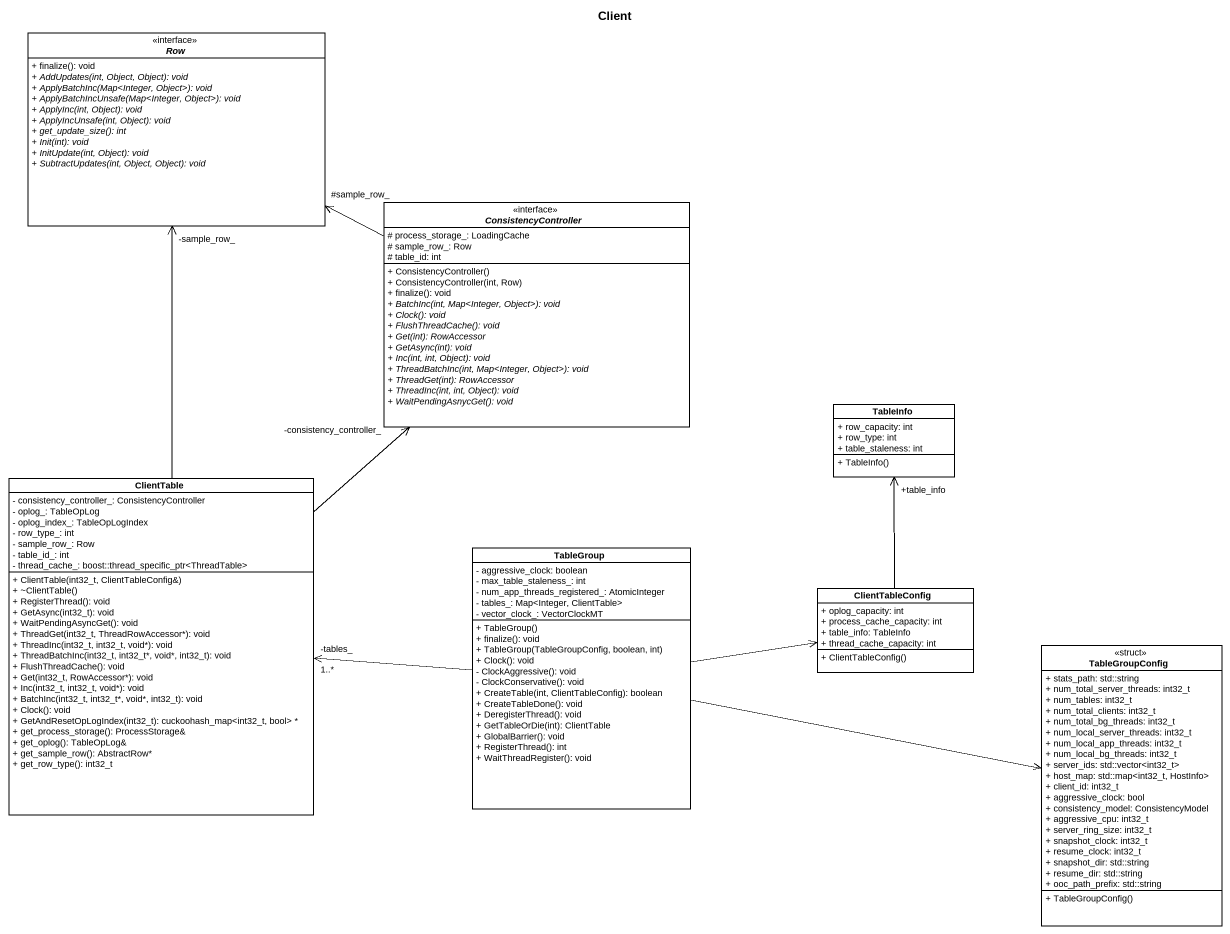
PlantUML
@startuml
title Client
hide circle
hide empty members
skinparam classAttributeIconSize 0
abstract class Row <<interface>> {
  + finalize(): void
  {abstract} + AddUpdates(int, Object, Object): void
  {abstract} + ApplyBatchInc(Map<Integer, Object>): void
  {abstract} + ApplyBatchIncUnsafe(Map<Integer, Object>): void
  {abstract} + ApplyInc(int, Object): void
  {abstract} + ApplyIncUnsafe(int, Object): void
  {abstract} + get_update_size(): int
  {abstract} + Init(int): void
  {abstract} + InitUpdate(int, Object): void
  {abstract} + SubtractUpdates(int, Object, Object): void
}
abstract class ConsistencyController <<interface>> {
  # process_storage_: LoadingCache
  # sample_row_: Row
  # table_id: int
  + ConsistencyController()
  + ConsistencyController(int, Row)
  + finalize(): void
  {abstract} + BatchInc(int, Map<Integer, Object>): void
  {abstract} + Clock(): void
  {abstract} + FlushThreadCache(): void
  {abstract} + Get(int): RowAccessor
  {abstract} + GetAsync(int): void
  {abstract} + Inc(int, int, Object): void
  {abstract} + ThreadBatchInc(int, Map<Integer, Object>): void
  {abstract} + ThreadGet(int): RowAccessor
  {abstract} + ThreadInc(int, int, Object): void
  {abstract} + WaitPendingAsnycGet(): void
}
class TableInfo {
  + row_capacity: int
  + row_type: int
  + table_staleness: int
  + TableInfo()
}
class ClientTable {
  - consistency_controller_: ConsistencyController
  - oplog_: TableOpLog
  - oplog_index_: TableOpLogIndex
  - row_type_: int
  - sample_row_: Row
  - table_id_: int
  - thread_cache_: boost::thread_specific_ptr<ThreadTable>
  + ClientTable(int32_t, ClientTableConfig&)
  + ~ClientTable()
  + RegisterThread(): void
  + GetAsync(int32_t): void
  + WaitPendingAsyncGet(): void
  + ThreadGet(int32_t, ThreadRowAccessor*): void
  + ThreadInc(int32_t, int32_t, void*): void
  + ThreadBatchInc(int32_t, int32_t*, void*, int32_t): void
  + FlushThreadCache(): void
  + Get(int32_t, RowAccessor*): void
  + Inc(int32_t, int32_t, void*): void
  + BatchInc(int32_t, int32_t*, void*, int32_t): void
  + Clock(): void
  + GetAndResetOpLogIndex(int32_t): cuckoohash_map<int32_t, bool> *
  + get_process_storage(): ProcessStorage&
  + get_oplog(): TableOpLog&
  + get_sample_row(): AbstractRow*
  + get_row_type(): int32_t
}
class TableGroup {
  - aggressive_clock: boolean
  - max_table_staleness_: int
  - num_app_threads_registered_: AtomicInteger
  - tables_: Map<Integer, ClientTable>
  - vector_clock_: VectorClockMT
  + TableGroup()
  + finalize(): void
  + TableGroup(TableGroupConfig, boolean, int)
  + Clock(): void
  - ClockAggressive(): void
  - ClockConservative(): void
  + CreateTable(int, ClientTableConfig): boolean
  + CreateTableDone(): void
  + DeregisterThread(): void
  + GetTableOrDie(int): ClientTable
  + GlobalBarrier(): void
  + RegisterThread(): int
  + WaitThreadRegister(): void
}
class ClientTableConfig {
  + oplog_capacity: int
  + process_cache_capacity: int
  + table_info: TableInfo
  + thread_cache_capacity: int
  + ClientTableConfig()
}
class TableGroupConfig <<struct>> {
  + stats_path: std::string
  + num_total_server_threads: int32_t
  + num_tables: int32_t
  + num_total_clients: int32_t
  + num_total_bg_threads: int32_t
  + num_local_server_threads: int32_t
  + num_local_app_threads: int32_t
  + num_local_bg_threads: int32_t
  + server_ids: std::vector<int32_t>
  + host_map: std::map<int32_t, HostInfo>
  + client_id: int32_t
  + aggressive_clock: bool
  + consistency_model: ConsistencyModel
  + aggressive_cpu: int32_t
  + server_ring_size: int32_t
  + snapshot_clock: int32_t
  + resume_clock: int32_t
  + snapshot_dir: std::string
  + resume_dir: std::string
  + ooc_path_prefix: std::string
  + TableGroupConfig()
}
ConsistencyController -left-> "#sample_row_" Row
ClientTable -up-> "-sample_row_" Row
ClientTable -up-> "-consistency_controller_" ConsistencyController
TableGroup -left-> "-tables_\n1..*" ClientTable
TableGroup -right-> ClientTableConfig
TableGroup -right-> TableGroupConfig
ClientTableConfig -up-> "+table_info" TableInfo
@enduml
